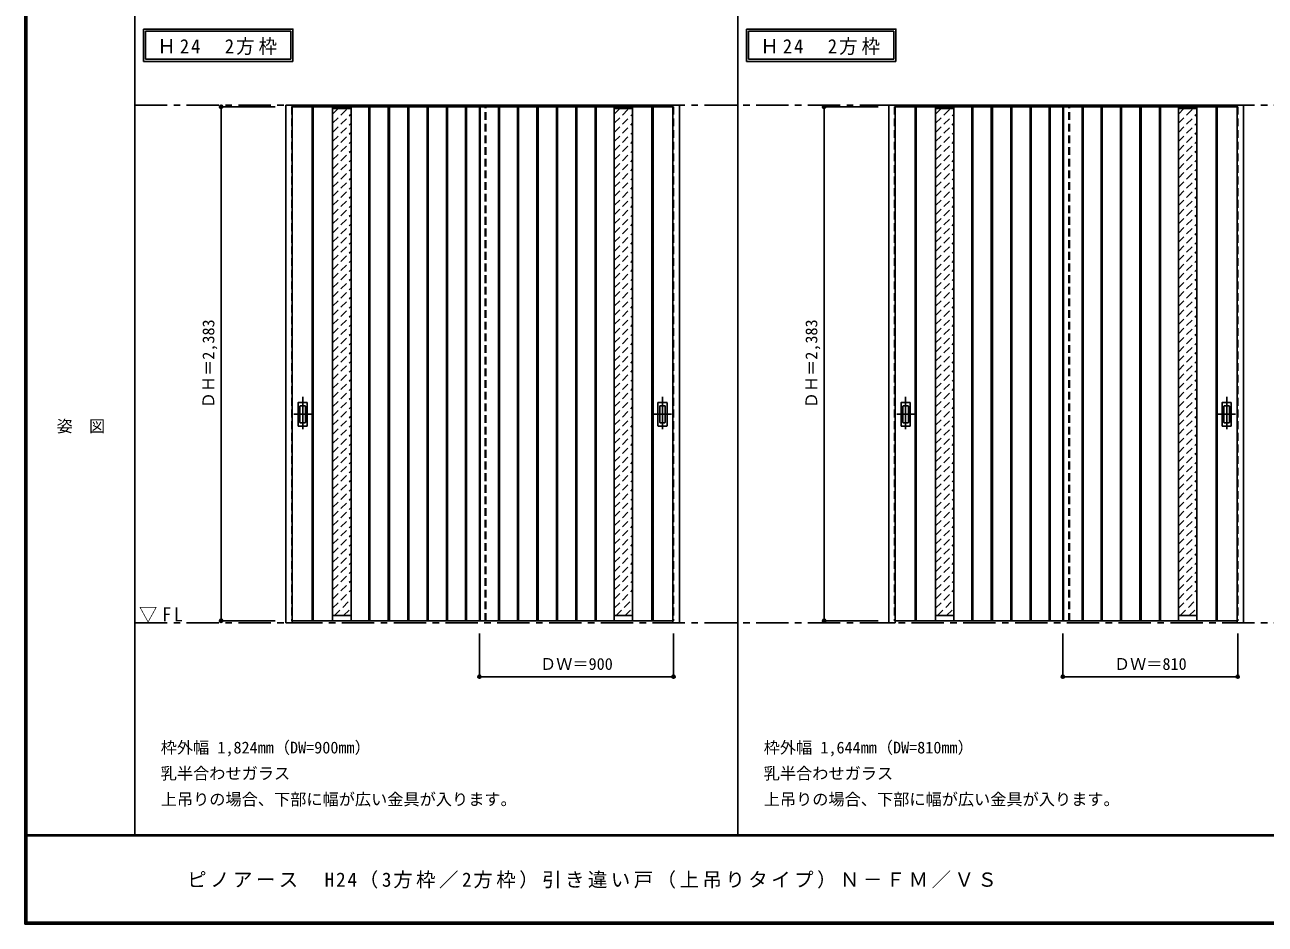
# Model space of a CAD drawing. Units: millimetres, scale not verified. Extents: x -6000 to 5700, y -4307 to 4260.
# Drawn here: x -6000 to -250, y -4205 to -36 of the extents above; entities that cross this region are included whole.
import ezdxf
from ezdxf.enums import TextEntityAlignment as Align

# ---------------------------------------------------------------- set-up
doc = ezdxf.new("R2010")
doc.units = ezdxf.units.MM
doc.header["$LTSCALE"] = 30
doc.header["$PDMODE"] = 32
doc.header["$PDSIZE"] = 15
doc.linetypes.add('CHAIN1', pattern=[8, 5, -1, 1, -1])
doc.linetypes.add('DASHED1', pattern=[1.8, 1.2, -0.6])
for name, color, linetype in [('0-1_通り芯', 4, 'CHAIN1'), ('0-2_扉', 4, 'DASHED1'), ('0-3_仕上げ', 7, 'Continuous'), ('0-4_枠', 3, 'Continuous'), ('0-6_引手', 3, 'Continuous'), ('0-A_文字', 7, 'Continuous'), ('0-B_寸法', 4, 'Continuous'), ('0-C_ハッチ', 4, 'DASHED1'), ('F-1_枠', 6, 'Continuous'), ('F-A_文字', 7, 'Continuous')]:
    doc.layers.add(name, color=color, linetype=linetype)
doc.styles.add('ＭＳ ゴシック', font='')
doc.styles.get('ＭＳ ゴシック').set_extended_font_data('MS Gothic')

msp = doc.modelspace()

# ---------------------------------------------------------------- linework, layer by layer
at = {"layer": '0-1_通り芯', "color": 7}
for p, q in [((-5490, -407.5), (5690, -407.5)), ((-5490, -2807.5), (5690, -2807.5))]:
    msp.add_line(p, q, dxfattribs=at)
at = {"layer": '0-1_通り芯'}
for p, q in [((-4712, -1760), (-4712, -1922)), ((-3044, -1760), (-3044, -1922)), ((-1917, -1760), (-1917, -1922)), ((-429, -1760), (-429, -1922)), ((-4753, -1841), (-4671, -1841)), ((-3085, -1841), (-3003, -1841)), ((-1958, -1841), (-1876, -1841)), ((-470, -1841), (-388, -1841))]:
    msp.add_line(p, q, dxfattribs=at)
at = {"layer": '0-2_扉'}
for p, q in [((-4763, -415.5), (-4763, -2798.5)), ((-4760, -415.5), (-4763, -415.5)), ((-3863, -2798.5), (-3863, -415.5)), ((-2996, -415.5), (-2993, -415.5)), ((-2993, -415.5), (-2993, -2798.5)), ((-1968, -415.5), (-1968, -2798.5)), ((-1965, -415.5), (-1968, -415.5)), ((-1158, -2798.5), (-1158, -415.5)), ((-381, -415.5), (-378, -415.5)), ((-378, -415.5), (-378, -2798.5)), ((-4763, -2798.5), (-4760, -2798.5)), ((-2993, -2798.5), (-2996, -2798.5)), ((-1968, -2798.5), (-1965, -2798.5)), ((-378, -2798.5), (-381, -2798.5))]:
    msp.add_line(p, q, dxfattribs=at)
at = {"layer": '0-2_扉', "color": 3, "linetype": 'Continuous'}
for p, q in [((-2996, -415.5), (-4760, -415.5)), ((-3893, -2798.5), (-3893, -415.5)), ((-381, -415.5), (-1965, -415.5)), ((-1188, -2798.5), (-1188, -415.5)), ((-4760, -2798.5), (-2996, -2798.5)), ((-1965, -2798.5), (-381, -2798.5))]:
    msp.add_line(p, q, dxfattribs=at)
at = {"layer": '0-3_仕上げ', "color": 3, "linetype": 'DASHED1'}
for p, q in [((-4760, -415.5), (-4760, -2798.5)), ((-3866, -2798.5), (-3866, -415.5)), ((-2996, -2798.5), (-2996, -415.5)), ((-1965, -415.5), (-1965, -2798.5)), ((-1161, -2798.5), (-1161, -415.5)), ((-381, -2798.5), (-381, -415.5))]:
    msp.add_line(p, q, dxfattribs=at)
at = {"layer": '0-3_仕上げ', "color": 3}
for p, q in [((-4668, -415.5), (-4668, -2798.5)), ((-4663, -415.5), (-4663, -2798.5)), ((-4405, -415.5), (-4405, -2798.5)), ((-4400, -415.5), (-4400, -2798.5)), ((-4315, -415.5), (-4315, -2798.5)), ((-4310, -415.5), (-4310, -2798.5)), ((-4225, -415.5), (-4225, -2798.5)), ((-4220, -415.5), (-4220, -2798.5)), ((-4135, -415.5), (-4135, -2798.5)), ((-4130, -415.5), (-4130, -2798.5)), ((-4045, -415.5), (-4045, -2798.5)), ((-4040, -415.5), (-4040, -2798.5)), ((-3957, -415.5), (-3957, -2798.5)), ((-3952, -415.5), (-3952, -2798.5)), ((-3890, -415.5), (-3890, -2798.5)), ((-3804, -415.5), (-3804, -2798.5)), ((-3799, -415.5), (-3799, -2798.5)), ((-3716, -415.5), (-3716, -2798.5)), ((-3711, -415.5), (-3711, -2798.5)), ((-3626, -415.5), (-3626, -2798.5)), ((-3621, -415.5), (-3621, -2798.5)), ((-3536, -415.5), (-3536, -2798.5)), ((-3531, -415.5), (-3531, -2798.5)), ((-3446, -415.5), (-3446, -2798.5)), ((-3441, -415.5), (-3441, -2798.5)), ((-3356, -415.5), (-3356, -2798.5)), ((-3351, -415.5), (-3351, -2798.5)), ((-3093, -415.5), (-3093, -2798.5)), ((-3088, -415.5), (-3088, -2798.5)), ((-1873, -415.5), (-1873, -2798.5)), ((-1868, -415.5), (-1868, -2798.5)), ((-1610, -415.5), (-1610, -2798.5)), ((-1605, -415.5), (-1605, -2798.5)), ((-1520, -415.5), (-1520, -2798.5)), ((-1515, -415.5), (-1515, -2798.5)), ((-1430, -2798.5), (-1430, -415.5)), ((-1425, -2798.5), (-1425, -415.5)), ((-1340, -2798.5), (-1340, -415.5)), ((-1335, -2798.5), (-1335, -415.5)), ((-1252, -2798.5), (-1252, -415.5)), ((-1247, -2798.5), (-1247, -415.5)), ((-1185, -415.5), (-1185, -2798.5)), ((-1099, -2798.5), (-1099, -415.5)), ((-1094, -2798.5), (-1094, -415.5)), ((-1011, -2798.5), (-1011, -415.5)), ((-1006, -2798.5), (-1006, -415.5)), ((-921, -2798.5), (-921, -415.5)), ((-916, -2798.5), (-916, -415.5)), ((-831, -415.5), (-831, -2798.5)), ((-826, -415.5), (-826, -2798.5)), ((-741, -415.5), (-741, -2798.5)), ((-736, -415.5), (-736, -2798.5)), ((-478, -415.5), (-478, -2798.5)), ((-473, -415.5), (-473, -2798.5))]:
    msp.add_line(p, q, dxfattribs=at)
at = {"layer": '0-3_仕上げ'}
for p, q in [((-4573, -415.5), (-4573, -2798.5)), ((-4488, -423.5), (-4573, -423.5)), ((-4488, -415.5), (-4488, -2798.5)), ((-3268, -415.5), (-3268, -2798.5)), ((-3268, -423.5), (-3183, -423.5)), ((-3183, -415.5), (-3183, -2798.5)), ((-1778, -415.5), (-1778, -2798.5)), ((-1693, -423.5), (-1778, -423.5)), ((-1693, -415.5), (-1693, -2798.5)), ((-653, -415.5), (-653, -2798.5)), ((-653, -423.5), (-568, -423.5)), ((-568, -415.5), (-568, -2798.5)), ((-4488, -2774.5), (-4573, -2774.5)), ((-3268, -2774.5), (-3183, -2774.5)), ((-1693, -2774.5), (-1778, -2774.5)), ((-653, -2774.5), (-568, -2774.5))]:
    msp.add_line(p, q, dxfattribs=at)
at = {"layer": '0-4_枠'}
for p, q in [((-4790, -2807.5), (-4790, -407.5)), ((-2966, -407.5), (-4790, -407.5)), ((-4760, -2807.5), (-4760, -407.5)), ((-2996, -2797.96), (-2996, -407.5)), ((-2966, -2807.5), (-2966, -407.5)), ((-1995, -2807.5), (-1995, -407.5)), ((-351, -407.5), (-1995, -407.5)), ((-1965, -2807.5), (-1965, -407.5)), ((-381, -2797.96), (-381, -407.5)), ((-351, -2807.5), (-351, -407.5)), ((-4760, -2807.5), (-4790, -2807.5)), ((-2996, -2798.3), (-2996, -2797.96)), ((-2996, -2807.5), (-2996, -2798.3)), ((-2966, -2807.5), (-2996, -2807.5)), ((-1965, -2807.5), (-1995, -2807.5)), ((-381, -2798.3), (-381, -2797.96)), ((-381, -2807.5), (-381, -2798.3)), ((-351, -2807.5), (-381, -2807.5))]:
    msp.add_line(p, q, dxfattribs=at)
at = {"layer": '0-6_引手'}
for p, q in [((-4733, -1894.5), (-4733, -1787.5)), ((-4692.5, -1786), (-4731.5, -1786)), ((-4691, -1787.5), (-4691, -1894.5)), ((-3065, -1894.5), (-3065, -1787.5)), ((-3024.5, -1786), (-3063.5, -1786)), ((-3023, -1787.5), (-3023, -1894.5)), ((-1938, -1894.5), (-1938, -1787.5)), ((-1897.5, -1786), (-1936.5, -1786)), ((-1896, -1787.5), (-1896, -1894.5)), ((-450, -1894.5), (-450, -1787.5)), ((-409.5, -1786), (-448.5, -1786)), ((-408, -1787.5), (-408, -1894.5)), ((-4692.5, -1896), (-4731.5, -1896)), ((-3024.5, -1896), (-3063.5, -1896)), ((-1897.5, -1896), (-1936.5, -1896)), ((-409.5, -1896), (-448.5, -1896))]:
    msp.add_line(p, q, dxfattribs=at)
at = {"layer": '0-6_引手', "color": 7}
for p, q in [((-4724.5, -1878.5), (-4724.5, -1803.5)), ((-4701, -1802), (-4723, -1802)), ((-4699.5, -1803.5), (-4699.5, -1878.5)), ((-3056.5, -1878.5), (-3056.5, -1803.5)), ((-3033, -1802), (-3055, -1802)), ((-3031.5, -1803.5), (-3031.5, -1878.5)), ((-1929.5, -1878.5), (-1929.5, -1803.5)), ((-1906, -1802), (-1928, -1802)), ((-1904.5, -1803.5), (-1904.5, -1878.5)), ((-441.5, -1878.5), (-441.5, -1803.5)), ((-418, -1802), (-440, -1802)), ((-416.5, -1803.5), (-416.5, -1878.5)), ((-4701, -1880), (-4723, -1880)), ((-3033, -1880), (-3055, -1880)), ((-1906, -1880), (-1928, -1880)), ((-418, -1880), (-440, -1880))]:
    msp.add_line(p, q, dxfattribs=at)
at = {"layer": '0-6_引手'}
for centre, start, end in [((-4731.5, -1787.5), 90, 180), ((-4692.5, -1787.5), 0, 90), ((-3063.5, -1787.5), 90, 180), ((-3024.5, -1787.5), 0, 90), ((-1936.5, -1787.5), 90, 180), ((-1897.5, -1787.5), 0, 90), ((-448.5, -1787.5), 90, 180), ((-409.5, -1787.5), 0, 90), ((-4731.5, -1894.5), 180, 270), ((-4692.5, -1894.5), 270, 0), ((-3063.5, -1894.5), 180, 270), ((-3024.5, -1894.5), 270, 0), ((-1936.5, -1894.5), 180, 270), ((-1897.5, -1894.5), 270, 0), ((-448.5, -1894.5), 180, 270), ((-409.5, -1894.5), 270, 0)]:
    msp.add_arc(centre, 1.5, start, end, dxfattribs=at)
at = {"layer": '0-6_引手', "color": 7}
for centre, start, end in [((-4723, -1803.5), 90, 180), ((-4701, -1803.5), 0, 90), ((-3055, -1803.5), 90, 180), ((-3033, -1803.5), 0, 90), ((-1928, -1803.5), 90, 180), ((-1906, -1803.5), 0, 90), ((-440, -1803.5), 90, 180), ((-418, -1803.5), 0, 90), ((-4723, -1878.5), 180, 270), ((-4701, -1878.5), 270, 0), ((-3055, -1878.5), 180, 270), ((-3033, -1878.5), 270, 0), ((-1928, -1878.5), 180, 270), ((-1906, -1878.5), 270, 0), ((-440, -1878.5), 180, 270), ((-418, -1878.5), 270, 0)]:
    msp.add_arc(centre, 1.5, start, end, dxfattribs=at)
at = {"layer": '0-A_文字'}
for p, q in [((-5450, -55.5), (-5450, -205.5)), ((-2655, -55.5), (-2655, -205.5)), ((-5440, -65.5), (-5440, -195.5)), ((-5440, -65.5), (-4767.38, -65.5)), ((-4767.38, -65.5), (-4767.38, -195.5)), ((-2645, -65.5), (-2645, -195.5)), ((-2645, -65.5), (-1972.38, -65.5)), ((-1972.38, -65.5), (-1972.38, -195.5)), ((-5450, -205.5), (-4757.38, -205.5)), ((-5440, -195.5), (-4767.38, -195.5)), ((-2655, -205.5), (-1962.38, -205.5)), ((-2645, -195.5), (-1972.38, -195.5))]:
    msp.add_line(p, q, dxfattribs=at)
for points in [[(-5450, -55.5), (-4757.38, -55.5), (-4757.38, -205.5)], [(-2655, -55.5), (-1962.38, -55.5), (-1962.38, -205.5)]]:
    msp.add_lwpolyline(points, dxfattribs=at)
at = {"layer": '0-B_寸法'}
for p, q in [((-5090, -415.5), (-4840, -415.5)), ((-5090, -415.5), (-5090, -2798.5)), ((-2295, -415.5), (-2045, -415.5)), ((-2295, -415.5), (-2295, -2798.5)), ((-5090, -2798.5), (-4840, -2798.5)), ((-2295, -2798.5), (-2045, -2798.5)), ((-3893, -3057.5), (-3893, -2857.5)), ((-2993, -3057.5), (-2993, -2857.5)), ((-1188, -3057.5), (-1188, -2857.5)), ((-378, -3057.5), (-378, -2857.5)), ((-3893, -3057.5), (-2993, -3057.5)), ((-1188, -3057.5), (-378, -3057.5))]:
    msp.add_line(p, q, dxfattribs=at)
at = {"layer": '0-B_寸法', "color": 7}
for p in [(-5090, -415.5), (-2295, -415.5), (-5090, -2798.5), (-2295, -2798.5), (-3893, -3057.5), (-2993, -3057.5), (-1188, -3057.5), (-378, -3057.5)]:
    msp.add_point(p, dxfattribs=at)
at = {"layer": '0-C_ハッチ'}
for p, q in [((-4573, -491.85), (-4504.65, -423.5)), ((-4573, -449.43), (-4547.07, -423.5)), ((-4573, -534.28), (-4488, -449.28)), ((-3268, -491.85), (-3199.65, -423.5)), ((-3268, -449.43), (-3242.07, -423.5)), ((-3268, -534.28), (-3183, -449.28)), ((-1778, -491.85), (-1709.65, -423.5)), ((-1778, -449.43), (-1752.07, -423.5)), ((-1778, -534.28), (-1693, -449.28)), ((-653, -491.85), (-584.65, -423.5)), ((-653, -449.43), (-627.07, -423.5)), ((-653, -534.28), (-568, -449.28)), ((-4573, -576.71), (-4488, -491.71)), ((-3268, -576.71), (-3183, -491.71)), ((-1778, -576.71), (-1693, -491.71)), ((-653, -576.71), (-568, -491.71)), ((-4573, -619.13), (-4488, -534.13)), ((-3268, -619.13), (-3183, -534.13)), ((-1778, -619.13), (-1693, -534.13)), ((-653, -619.13), (-568, -534.13)), ((-4573, -661.56), (-4488, -576.56)), ((-4573, -703.99), (-4488, -618.99)), ((-3268, -661.56), (-3183, -576.56)), ((-3268, -703.99), (-3183, -618.99)), ((-1778, -661.56), (-1693, -576.56)), ((-1778, -703.99), (-1693, -618.99)), ((-653, -661.56), (-568, -576.56)), ((-653, -703.99), (-568, -618.99)), ((-4573, -746.41), (-4488, -661.41)), ((-3268, -746.41), (-3183, -661.41)), ((-1778, -746.41), (-1693, -661.41)), ((-653, -746.41), (-568, -661.41)), ((-4573, -788.84), (-4488, -703.84)), ((-4573, -831.27), (-4488, -746.27)), ((-3268, -788.84), (-3183, -703.84)), ((-3268, -831.27), (-3183, -746.27)), ((-1778, -788.84), (-1693, -703.84)), ((-1778, -831.27), (-1693, -746.27)), ((-653, -788.84), (-568, -703.84)), ((-653, -831.27), (-568, -746.27)), ((-4573, -873.69), (-4488, -788.69)), ((-3268, -873.69), (-3183, -788.69)), ((-1778, -873.69), (-1693, -788.69)), ((-653, -873.69), (-568, -788.69)), ((-4573, -916.12), (-4488, -831.12)), ((-3268, -916.12), (-3183, -831.12)), ((-1778, -916.12), (-1693, -831.12)), ((-653, -916.12), (-568, -831.12)), ((-4573, -958.55), (-4488, -873.55)), ((-4573, -1000.97), (-4488, -915.97)), ((-3268, -958.55), (-3183, -873.55)), ((-3268, -1000.97), (-3183, -915.97)), ((-1778, -958.55), (-1693, -873.55)), ((-1778, -1000.97), (-1693, -915.97)), ((-653, -958.55), (-568, -873.55)), ((-653, -1000.97), (-568, -915.97)), ((-4573, -1043.4), (-4488, -958.4)), ((-3268, -1043.4), (-3183, -958.4)), ((-1778, -1043.4), (-1693, -958.4)), ((-653, -1043.4), (-568, -958.4)), ((-4573, -1085.82), (-4488, -1000.82)), ((-3268, -1085.82), (-3183, -1000.82)), ((-1778, -1085.82), (-1693, -1000.82)), ((-653, -1085.82), (-568, -1000.82)), ((-4573, -1128.25), (-4488, -1043.25)), ((-4573, -1170.68), (-4488, -1085.68)), ((-3268, -1128.25), (-3183, -1043.25)), ((-3268, -1170.68), (-3183, -1085.68)), ((-1778, -1128.25), (-1693, -1043.25)), ((-1778, -1170.68), (-1693, -1085.68)), ((-653, -1128.25), (-568, -1043.25)), ((-653, -1170.68), (-568, -1085.68)), ((-4573, -1213.1), (-4488, -1128.1)), ((-3268, -1213.1), (-3183, -1128.1)), ((-1778, -1213.1), (-1693, -1128.1)), ((-653, -1213.1), (-568, -1128.1)), ((-4573, -1255.53), (-4488, -1170.53)), ((-3268, -1255.53), (-3183, -1170.53)), ((-1778, -1255.53), (-1693, -1170.53)), ((-653, -1255.53), (-568, -1170.53)), ((-4573, -1297.96), (-4488, -1212.96)), ((-4573, -1340.38), (-4488, -1255.38)), ((-3268, -1297.96), (-3183, -1212.96)), ((-3268, -1340.38), (-3183, -1255.38)), ((-1778, -1297.96), (-1693, -1212.96)), ((-1778, -1340.38), (-1693, -1255.38)), ((-653, -1297.96), (-568, -1212.96)), ((-653, -1340.38), (-568, -1255.38)), ((-4573, -1382.81), (-4488, -1297.81)), ((-3268, -1382.81), (-3183, -1297.81)), ((-1778, -1382.81), (-1693, -1297.81)), ((-653, -1382.81), (-568, -1297.81)), ((-4573, -1425.24), (-4488, -1340.24)), ((-3268, -1425.24), (-3183, -1340.24)), ((-1778, -1425.24), (-1693, -1340.24)), ((-653, -1425.24), (-568, -1340.24)), ((-4573, -1467.66), (-4488, -1382.66)), ((-4573, -1510.09), (-4488, -1425.09)), ((-3268, -1467.66), (-3183, -1382.66)), ((-3268, -1510.09), (-3183, -1425.09)), ((-1778, -1467.66), (-1693, -1382.66)), ((-1778, -1510.09), (-1693, -1425.09)), ((-653, -1467.66), (-568, -1382.66)), ((-653, -1510.09), (-568, -1425.09)), ((-4573, -1552.51), (-4488, -1467.51)), ((-3268, -1552.51), (-3183, -1467.51)), ((-1778, -1552.51), (-1693, -1467.51)), ((-653, -1552.51), (-568, -1467.51)), ((-4573, -1594.94), (-4488, -1509.94)), ((-3268, -1594.94), (-3183, -1509.94)), ((-1778, -1594.94), (-1693, -1509.94)), ((-653, -1594.94), (-568, -1509.94)), ((-4573, -1637.37), (-4488, -1552.37)), ((-4573, -1679.79), (-4488, -1594.79)), ((-3268, -1637.37), (-3183, -1552.37)), ((-3268, -1679.79), (-3183, -1594.79)), ((-1778, -1637.37), (-1693, -1552.37)), ((-1778, -1679.79), (-1693, -1594.79)), ((-653, -1637.37), (-568, -1552.37)), ((-653, -1679.79), (-568, -1594.79)), ((-4573, -1722.22), (-4488, -1637.22)), ((-3268, -1722.22), (-3183, -1637.22)), ((-1778, -1722.22), (-1693, -1637.22)), ((-653, -1722.22), (-568, -1637.22)), ((-4573, -1764.65), (-4488, -1679.65)), ((-4573, -1807.07), (-4488, -1722.07)), ((-3268, -1764.65), (-3183, -1679.65)), ((-3268, -1807.07), (-3183, -1722.07)), ((-1778, -1764.65), (-1693, -1679.65)), ((-1778, -1807.07), (-1693, -1722.07)), ((-653, -1764.65), (-568, -1679.65)), ((-653, -1807.07), (-568, -1722.07)), ((-4573, -1849.5), (-4488, -1764.5)), ((-3268, -1849.5), (-3183, -1764.5)), ((-1778, -1849.5), (-1693, -1764.5)), ((-653, -1849.5), (-568, -1764.5)), ((-4573, -1891.93), (-4488, -1806.93)), ((-3268, -1891.93), (-3183, -1806.93)), ((-1778, -1891.93), (-1693, -1806.93)), ((-653, -1891.93), (-568, -1806.93)), ((-4573, -1934.35), (-4488, -1849.35)), ((-4573, -1976.78), (-4488, -1891.78)), ((-3268, -1934.35), (-3183, -1849.35)), ((-3268, -1976.78), (-3183, -1891.78)), ((-1778, -1934.35), (-1693, -1849.35)), ((-1778, -1976.78), (-1693, -1891.78)), ((-653, -1934.35), (-568, -1849.35)), ((-653, -1976.78), (-568, -1891.78)), ((-4573, -2019.21), (-4488, -1934.21)), ((-3268, -2019.21), (-3183, -1934.21)), ((-1778, -2019.21), (-1693, -1934.21)), ((-653, -2019.21), (-568, -1934.21)), ((-4573, -2061.63), (-4488, -1976.63)), ((-3268, -2061.63), (-3183, -1976.63)), ((-1778, -2061.63), (-1693, -1976.63)), ((-653, -2061.63), (-568, -1976.63)), ((-4573, -2104.06), (-4488, -2019.06)), ((-4573, -2146.48), (-4488, -2061.48)), ((-3268, -2104.06), (-3183, -2019.06)), ((-3268, -2146.48), (-3183, -2061.48)), ((-1778, -2104.06), (-1693, -2019.06)), ((-1778, -2146.48), (-1693, -2061.48)), ((-653, -2104.06), (-568, -2019.06)), ((-653, -2146.48), (-568, -2061.48)), ((-4573, -2188.91), (-4488, -2103.91)), ((-3268, -2188.91), (-3183, -2103.91)), ((-1778, -2188.91), (-1693, -2103.91)), ((-653, -2188.91), (-568, -2103.91)), ((-4573, -2231.34), (-4488, -2146.34)), ((-3268, -2231.34), (-3183, -2146.34)), ((-1778, -2231.34), (-1693, -2146.34)), ((-653, -2231.34), (-568, -2146.34)), ((-4573, -2273.76), (-4488, -2188.76)), ((-4573, -2316.19), (-4488, -2231.19)), ((-3268, -2273.76), (-3183, -2188.76)), ((-3268, -2316.19), (-3183, -2231.19)), ((-1778, -2273.76), (-1693, -2188.76)), ((-1778, -2316.19), (-1693, -2231.19)), ((-653, -2273.76), (-568, -2188.76)), ((-653, -2316.19), (-568, -2231.19)), ((-4573, -2358.62), (-4488, -2273.62)), ((-3268, -2358.62), (-3183, -2273.62)), ((-1778, -2358.62), (-1693, -2273.62)), ((-653, -2358.62), (-568, -2273.62)), ((-4573, -2401.04), (-4488, -2316.04)), ((-3268, -2401.04), (-3183, -2316.04)), ((-1778, -2401.04), (-1693, -2316.04)), ((-653, -2401.04), (-568, -2316.04)), ((-4573, -2443.47), (-4488, -2358.47)), ((-4573, -2485.9), (-4488, -2400.9)), ((-3268, -2443.47), (-3183, -2358.47)), ((-3268, -2485.9), (-3183, -2400.9)), ((-1778, -2443.47), (-1693, -2358.47)), ((-1778, -2485.9), (-1693, -2400.9)), ((-653, -2443.47), (-568, -2358.47)), ((-653, -2485.9), (-568, -2400.9)), ((-4573, -2528.32), (-4488, -2443.32)), ((-3268, -2528.32), (-3183, -2443.32)), ((-1778, -2528.32), (-1693, -2443.32)), ((-653, -2528.32), (-568, -2443.32)), ((-4573, -2570.75), (-4488, -2485.75)), ((-4573, -2613.18), (-4488, -2528.18)), ((-3268, -2570.75), (-3183, -2485.75)), ((-3268, -2613.18), (-3183, -2528.18)), ((-1778, -2570.75), (-1693, -2485.75)), ((-1778, -2613.18), (-1693, -2528.18)), ((-653, -2570.75), (-568, -2485.75)), ((-653, -2613.18), (-568, -2528.18)), ((-4573, -2655.6), (-4488, -2570.6)), ((-3268, -2655.6), (-3183, -2570.6)), ((-1778, -2655.6), (-1693, -2570.6)), ((-653, -2655.6), (-568, -2570.6)), ((-4573, -2698.03), (-4488, -2613.03)), ((-3268, -2698.03), (-3183, -2613.03)), ((-1778, -2698.03), (-1693, -2613.03)), ((-653, -2698.03), (-568, -2613.03)), ((-4573, -2740.45), (-4488, -2655.45)), ((-4564.62, -2774.5), (-4488, -2697.88)), ((-3268, -2740.45), (-3183, -2655.45)), ((-3259.62, -2774.5), (-3183, -2697.88)), ((-1778, -2740.45), (-1693, -2655.45)), ((-1769.62, -2774.5), (-1693, -2697.88)), ((-653, -2740.45), (-568, -2655.45)), ((-644.62, -2774.5), (-568, -2697.88)), ((-4522.19, -2774.5), (-4488, -2740.31)), ((-3217.19, -2774.5), (-3183, -2740.31)), ((-1727.19, -2774.5), (-1693, -2740.31)), ((-602.19, -2774.5), (-568, -2740.31))]:
    msp.add_line(p, q, dxfattribs=at)
at = {"layer": 'F-1_枠'}
for p, q in [((-6000, 4175), (-6000, -4205)), ((-5995, 4175), (-5995, -4205)), ((-5990, 4175), (-5990, -4205)), ((-5490, 4175), (-5490, -3790)), ((-2695, -3790), (-2695, 4175)), ((5700, -3790), (-6000, -3790)), ((5700, -3795), (-6000, -3795)), ((5700, -4195), (-6000, -4195)), ((5700, -4200), (-6000, -4200)), ((5700, -4205), (-6000, -4205))]:
    msp.add_line(p, q, dxfattribs=at)

# ---------------------------------------------------------------- texts
at = {"layer": '0-A_文字', "style": 'ＭＳ ゴシック'}
for s, p in [('枠外幅 1,824mm（DW=900mm）', (-5370, -3430)), ('枠外幅 1,644mm（DW=810mm）', (-2575, -3430)), ('乳半合わせガラス', (-5370, -3550)), ('乳半合わせガラス', (-2575, -3550)), ('上吊りの場合、下部に幅が広い金具が入ります。', (-5370, -3670)), ('上吊りの場合、下部に幅が広い金具が入ります。', (-2575, -3670))]:
    msp.add_text(s, height=54.99, dxfattribs=at).set_placement(p, align=Align.BOTTOM_LEFT)
at = {"layer": '0-A_文字', "char_height": 65.98, "attachment_point": 7, "style": 'ＭＳ ゴシック'}
for s, insert in [('\\T1.22;\\W0.95;Ｈ24\u30002方枠', (-5385.34, -175.5)), ('\\T1.22;\\W0.95;Ｈ24\u30002方枠', (-2590.34, -175.5)), ('\\T1.26;\\W0.95;▽FL', (-5471.25, -2807.5))]:
    msp.add_mtext(s, dxfattribs=dict(at, insert=insert))
at = {"layer": '0-B_寸法', "color": 7, "style": 'ＭＳ ゴシック'}
for p in [(-5105, -1813.25), (-2310, -1813.25)]:
    msp.add_text('ＤＨ＝2,383', height=54.99, rotation=90, dxfattribs=at).set_placement(p, align=Align.BOTTOM_LEFT)
for s, p in [('ＤＷ＝900', (-3611.75, -3042.5)), ('ＤＷ＝810', (-951.75, -3042.5))]:
    msp.add_text(s, height=54.99, dxfattribs=at).set_placement(p, align=Align.BOTTOM_LEFT)
at = {"layer": 'F-A_文字', "style": 'ＭＳ ゴシック'}
msp.add_text('姿\u3000図', height=54.99, dxfattribs=at).set_placement((-5852.5, -1940.25), align=Align.BOTTOM_LEFT)
at = {"layer": 'F-A_文字', "insert": (-5247.55, -4040), "char_height": 65.98, "attachment_point": 7, "style": 'ＭＳ ゴシック'}
msp.add_mtext('\\T1.18;ピノアース\u3000H24（3方枠／2方枠）引き違い戸（上吊りタイプ）Ｎ－ＦＭ／ＶＳ', dxfattribs=at)

doc.saveas('drawing.dxf')
